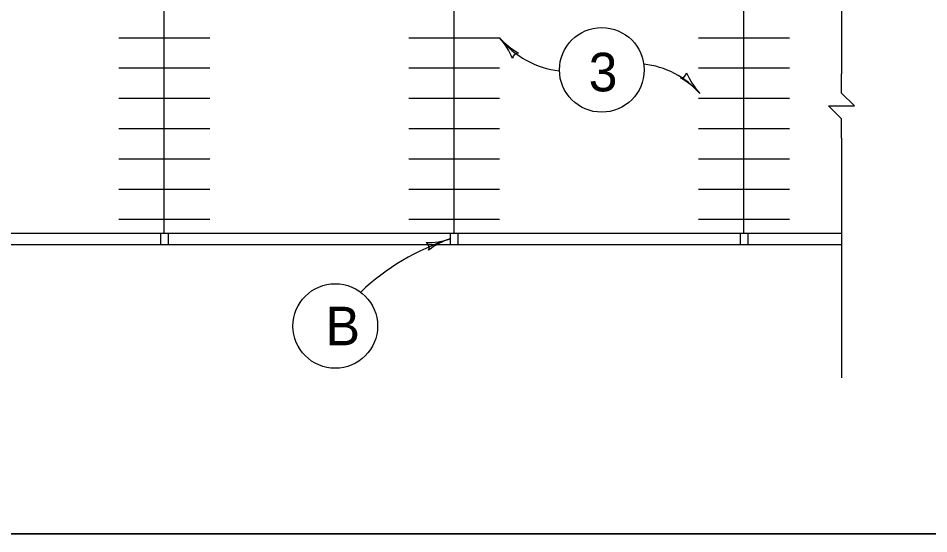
# Model space of a CAD drawing. Extents: x 1007 to 1035.5, y 1000.5 to 1021.5.
# Drawn here: x 1025.342 to 1030.056, y 1000.5 to 1003.171 of the extents above; entities that cross this region are included whole.
import ezdxf

# ---------------------------------------------------------------- set-up
doc = ezdxf.new("R2010")
doc.units = 0
for name, color, linetype in [('Level 1', 7, 'Continuous'), ('Level 10', 7, 'Continuous'), ('Level 11', 7, 'Continuous'), ('Level 2', 7, 'Continuous')]:
    doc.layers.add(name, color=color, linetype=linetype)

msp = doc.modelspace()

# ---------------------------------------------------------------- linework, layer by layer
at = {"layer": 'Level 1'}
for p, q in [((1026.0987, 1002.0572), (1026.0987, 1004.8572)), ((1027.5987, 1002.0572), (1027.5987, 1004.8572)), ((1027.5987, 1002.0572), (1027.5987, 1004.8572)), ((1029.0987, 1002.0572), (1029.0987, 1004.8572)), ((1029.6038, 1003.7579), (1029.6038, 1002.8828)), ((1025.8635, 1003.0698), (1026.3338, 1003.0698)), ((1027.3635, 1003.0698), (1027.8338, 1003.0698)), ((1028.8635, 1003.0698), (1029.3338, 1003.0698)), ((1025.8635, 1002.913), (1026.3338, 1002.9129)), ((1027.3635, 1002.913), (1027.8338, 1002.9129)), ((1028.8635, 1002.913), (1029.3338, 1002.9129)), ((1025.8635, 1002.7562), (1026.3338, 1002.7562)), ((1027.3635, 1002.7562), (1027.8338, 1002.7562)), ((1028.8635, 1002.7562), (1029.3338, 1002.7562)), ((1025.8635, 1002.5993), (1026.3338, 1002.5993)), ((1027.3635, 1002.5993), (1027.8338, 1002.5993)), ((1028.8635, 1002.5993), (1029.3338, 1002.5993)), ((1029.6038, 1002.5495), (1029.6038, 1001.3082)), ((1025.8635, 1002.4425), (1026.3338, 1002.4425)), ((1027.3635, 1002.4425), (1027.8338, 1002.4425)), ((1028.8635, 1002.4425), (1029.3338, 1002.4425)), ((1025.8635, 1002.2857), (1026.3338, 1002.2857)), ((1027.3635, 1002.2857), (1027.8338, 1002.2857)), ((1028.8635, 1002.2857), (1029.3338, 1002.2857)), ((1025.8635, 1002.1289), (1026.3338, 1002.1289)), ((1027.3635, 1002.1289), (1027.8338, 1002.1289)), ((1028.8635, 1002.1289), (1029.3338, 1002.1289)), ((1007.6039, 1002.0572), (1029.6038, 1002.0572)), ((1007.6039, 1001.9988), (1029.6038, 1001.9988))]:
    msp.add_line(p, q, dxfattribs=at)
msp.add_lwpolyline([(1029.6038, 1002.5495), (1029.6038, 1002.6495), (1029.5372, 1002.7162), (1029.6705, 1002.7162), (1029.6038, 1002.7828), (1029.6038, 1002.8828)], dxfattribs=at)
for centre in [(1028.363, 1002.9029), (1026.9836, 1001.5763)]:
    msp.add_circle(centre, 0.2191, dxfattribs=at)
for centre, radius, start, end in [((1028.1967, 1003.3581), 0.4635, 218.4749, 263.4588), ((1028.1265, 1003.3289), 0.3909, 221.5069, 221.5191), ((1028.1265, 1003.3289), 0.3909, 221.5191, 240.1879), ((1027.5411, 1002.8106), 0.3909, 22.8663, 41.513), ((1027.9323, 1002.9584), 0.0313, 90.2937, 172.4104), ((1028.5367, 1002.4963), 0.4381, 40.4975, 84.3111), ((1028.7712, 1002.8921), 0.0313, 270.341, 352.4577), ((1029.1623, 1003.0402), 0.3909, 202.9135, 221.5603), ((1028.5773, 1002.5215), 0.3909, 41.5664, 60.2352), ((1028.5773, 1002.5215), 0.3909, 41.5541, 41.5664), ((1027.9627, 1000.8546), 1.2345, 108.1254, 133.3654)]:
    msp.add_arc(centre, radius, start, end, dxfattribs=at)
at = {"layer": 'Level 10'}
msp.add_line((1035.5, 1000.5), (1007, 1000.5), dxfattribs=at)
at = {"layer": 'Level 11'}
msp.add_lwpolyline([(1007, 1000.5), (1035.5, 1000.5), (1035.5, 1021.5), (1007, 1021.5)], close=True, dxfattribs=at)
at = {"layer": 'Level 2'}
for p, q in [((1026.0787, 1002.0572), (1026.0787, 1001.9985)), ((1026.1187, 1002.0572), (1026.1187, 1001.9985)), ((1027.5787, 1002.0572), (1027.5787, 1001.9985)), ((1027.6187, 1002.0572), (1027.6187, 1001.9985)), ((1029.0787, 1002.0572), (1029.0787, 1001.9985)), ((1029.1187, 1002.0572), (1029.1187, 1001.9985))]:
    msp.add_line(p, q, dxfattribs=at)
for centre, radius, start, end in [((1027.4571, 1002.3994), 0.3909, 269.4726, 288.1193), ((1027.7003, 1001.6563), 0.3909, 108.1254, 126.7942), ((1027.7003, 1001.6563), 0.3909, 108.1132, 108.1254), ((1027.4374, 1001.9816), 0.0313, 336.9, 59.0167)]:
    msp.add_arc(centre, radius, start, end, dxfattribs=at)

# ---------------------------------------------------------------- texts
at = {"layer": 'Level 1'}
for s, p in [('3', (1028.2951, 1002.7917)), ('B', (1026.9334, 1001.4763))]:
    msp.add_text(s, height=0.2, dxfattribs=at).set_placement(p)

doc.saveas('drawing.dxf')
